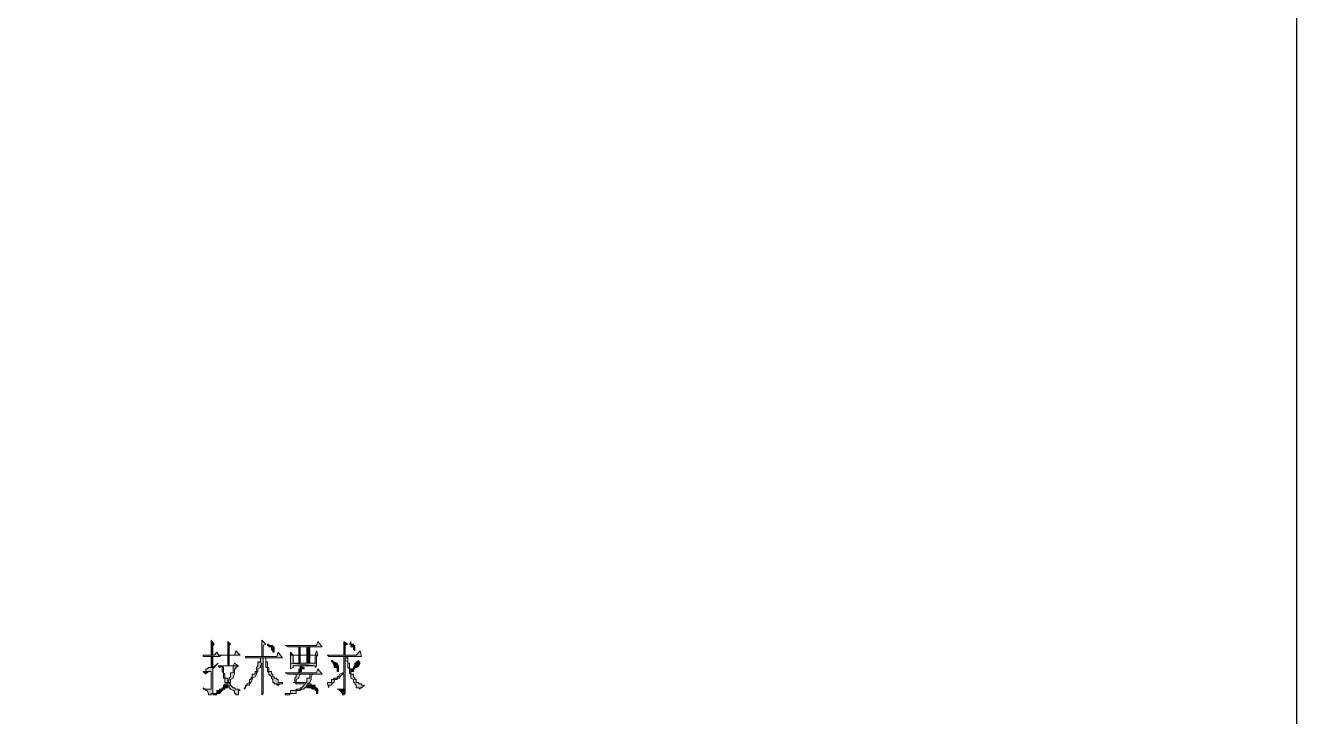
# Model space of a CAD drawing. Header units: millimetres. Extents: x 20 to 821, y 1 to 1134.
# Drawn here: x 653.8 to 821.2, y 622.8 to 713.8 of the extents above; entities that cross this region are included whole.
import ezdxf

# ---------------------------------------------------------------- set-up
doc = ezdxf.new("R2010")
doc.units = ezdxf.units.MM
doc.layers.add('1', color=7, linetype='Continuous')

msp = doc.modelspace()

# ---------------------------------------------------------------- hatches: boundary and pattern name
h = msp.add_hatch(color=0)
h.dxf.hatch_style = 2
h.paths.add_polyline_path([(678.24, 632.841732), (678.24, 630.861732), (678.42, 630.861732), (678.42, 632.121732), (678.6, 632.301732)])
h = msp.add_hatch(color=0)
h.dxf.hatch_style = 2
h.paths.add_polyline_path([(684.9, 632.841732), (684.9, 630.681732), (685.08, 630.681732), (685.08, 632.121732), (685.44, 632.301732)])
h = msp.add_hatch(color=0)
h.dxf.hatch_style = 2
h.paths.add_polyline_path([(678.96, 631.221732), (678.6, 630.861732), (677.16, 630.861732), (677.16, 630.681732), (679.32, 630.681732)])
h = msp.add_hatch(color=0)
h.dxf.hatch_style = 2
h.paths.add_polyline_path([(681.48, 631.401732), (681.3, 630.861732), (679.14, 630.861732), (679.32, 630.681732), (679.68, 630.861732), (682.02, 630.861732)])
h = msp.add_hatch(color=0)
h.dxf.hatch_style = 2
h.paths.add_polyline_path([(680.4, 632.661732), (680.4, 630.861732), (680.58, 630.861732), (680.58, 632.121732), (680.76, 632.301732)])
h = msp.add_hatch(color=0)
h.dxf.hatch_style = 2
h.paths.add_polyline_path([(687.06, 631.221732), (686.88, 630.681732), (682.74, 630.681732), (682.74, 630.501732), (687.6, 630.501732)])
h = msp.add_hatch(color=0)
h.dxf.hatch_style = 2
h.paths.add_polyline_path([(685.62, 632.301732), (685.62, 632.121732), (685.8, 632.121732), (685.8, 631.941732), (686.16, 631.941732), (686.16, 631.581732), (686.34, 631.401732), (686.34, 631.221732), (686.52, 631.221732), (686.52, 631.941732), (686.34, 631.941732), (686.34, 632.121732), (686.16, 632.121732), (685.8, 632.121732), (685.8, 632.301732)])
h = msp.add_hatch(color=0)
h.dxf.hatch_style = 2
h.paths.add_polyline_path([(692.28, 632.661732), (692.1, 632.121732), (687.96, 632.121732), (688.32, 631.941732), (692.82, 631.941732)])
h = msp.add_hatch(color=0)
h.dxf.hatch_style = 2
h.paths.add_polyline_path([(692.1, 631.401732), (691.92, 630.861732), (688.68, 630.861732), (688.68, 630.681732), (688.68, 629.781732), (691.92, 629.421732), (691.92, 629.241732), (692.1, 629.421732), (692.1, 629.781732), (689.04, 629.781732), (689.04, 630.861732), (689.76, 630.861732), (692.28, 630.861732)])
h = msp.add_hatch(color=0)
h.dxf.hatch_style = 2
h.paths.add_polyline_path([(688.68, 631.221732), (688.68, 630.861732), (689.94, 630.861732), (689.04, 630.861732)])
h = msp.add_hatch(color=0)
h.dxf.hatch_style = 2
h.paths.add_polyline_path([(689.76, 631.941732), (689.76, 630.861732), (689.04, 630.861732), (689.94, 630.861732), (689.94, 631.941732), (690.84, 631.941732)])
h = msp.add_hatch(color=0)
h.dxf.hatch_style = 2
h.paths.add_polyline_path([(691.2, 631.941732), (689.76, 631.941732), (690.84, 631.941732), (690.84, 630.861732), (691.2, 630.861732)])
h = msp.add_hatch(color=0)
h.dxf.hatch_style = 2
h.paths.add_polyline_path([(697.86, 631.401732), (697.32, 630.861732), (693.54, 630.861732), (693.72, 630.681732), (698.04, 630.681732)])
h = msp.add_hatch(color=0)
h.dxf.hatch_style = 2
h.paths.add_polyline_path([(695.7, 632.661732), (695.7, 630.861732), (695.88, 630.861732), (695.88, 632.121732), (696.24, 632.301732)])
h = msp.add_hatch(color=0)
h.dxf.hatch_style = 2
h.paths.add_polyline_path([(696.6, 632.661732), (696.42, 632.301732), (696.6, 632.301732), (696.6, 632.121732), (696.6, 631.941732), (696.96, 631.941732), (696.96, 631.581732), (697.14, 631.401732), (697.14, 632.121732), (696.96, 632.121732), (696.96, 632.301732), (696.6, 632.301732)])
h = msp.add_hatch(color=0)
h.dxf.hatch_style = 2
h.paths.add_polyline_path([(679.14, 629.781732), (678.42, 629.241732), (677.88, 629.241732), (677.7, 629.061732), (677.52, 629.061732), (677.52, 628.701732), (678.24, 628.701732), (678.24, 626.541732), (678.24, 626.361732), (677.88, 626.361732), (677.16, 626.361732), (677.52, 626.361732), (677.52, 626.181732), (677.7, 626.181732), (677.88, 625.821732), (677.88, 625.641732), (678.24, 625.641732), (678.24, 625.821732), (678.42, 625.821732), (678.42, 626.181732), (678.42, 629.061732)])
h = msp.add_hatch(color=0)
h.dxf.hatch_style = 2
h.paths.add_polyline_path([(678.24, 629.241732), (678.42, 629.241732), (678.42, 630.681732), (678.24, 630.681732)])
h = msp.add_hatch(color=0)
h.dxf.hatch_style = 2
h.paths.add_polyline_path([(681.3, 629.781732), (681.12, 629.421732), (679.14, 629.421732), (679.32, 629.241732), (679.68, 629.421732), (681.84, 629.421732)])
h = msp.add_hatch(color=0)
h.dxf.hatch_style = 2
h.paths.add_polyline_path([(680.4, 629.421732), (680.58, 629.421732), (680.58, 630.861732), (680.4, 630.861732)])
h = msp.add_hatch(color=0)
h.dxf.hatch_style = 2
h.paths.add_polyline_path([(684.36, 629.961732), (684.36, 629.421732), (684.18, 629.241732), (684.18, 628.701732), (684, 628.701732), (684, 628.341732), (683.64, 628.341732), (683.64, 627.981732), (683.46, 627.801732), (683.46, 627.621732), (683.28, 627.621732), (683.28, 627.261732), (682.92, 627.081732), (682.92, 626.901732), (682.74, 626.901732), (682.74, 626.541732), (682.56, 626.541732), (682.56, 626.361732), (682.74, 626.541732), (682.92, 626.901732), (683.28, 626.901732), (683.28, 627.081732), (683.46, 627.261732), (683.64, 627.621732), (683.64, 627.801732), (684, 627.981732), (684.18, 628.341732), (684.18, 628.521732), (684.36, 628.701732), (684.36, 629.061732), (684.72, 629.241732), (684.72, 629.421732), (684.9, 629.781732)])
h = msp.add_hatch(color=0)
h.dxf.hatch_style = 2
h.paths.add_polyline_path([(684.72, 630.501732), (684.72, 629.961732), (684.36, 629.961732), (684.9, 629.781732), (684.9, 626.181732), (684.9, 625.641732), (685.08, 625.821732), (685.08, 630.501732), (685.44, 630.501732)])
h = msp.add_hatch(color=0)
h.dxf.hatch_style = 2
h.paths.add_polyline_path([(685.44, 630.501732), (684.72, 630.501732), (685.44, 630.501732), (685.44, 629.241732), (685.62, 629.241732), (685.62, 628.701732), (685.8, 628.521732), (685.8, 628.341732), (686.16, 627.981732), (686.16, 627.801732), (686.34, 627.621732), (686.34, 627.261732), (686.52, 627.261732), (686.52, 627.081732), (687.6, 627.081732), (687.6, 627.261732), (687.06, 627.261732), (687.06, 627.621732), (686.88, 627.621732), (686.88, 627.801732), (686.52, 627.801732), (686.52, 627.981732), (686.34, 627.981732), (686.34, 628.341732), (686.16, 628.341732), (686.16, 628.521732), (686.16, 628.701732), (685.8, 628.701732), (685.8, 629.241732), (685.62, 629.241732), (685.62, 629.961732), (685.44, 629.961732)])
h = msp.add_hatch(color=0)
h.dxf.hatch_style = 2
h.paths.add_polyline_path([(688.68, 629.781732), (688.68, 629.061732), (689.04, 629.241732), (689.04, 629.421732), (691.92, 629.421732)])
h = msp.add_hatch(color=0)
h.dxf.hatch_style = 2
h.paths.add_polyline_path([(692.28, 630.861732), (691.92, 630.861732), (691.92, 629.781732), (689.04, 629.781732), (692.1, 629.781732), (692.1, 630.681732)])
h = msp.add_hatch(color=0)
h.dxf.hatch_style = 2
h.paths.add_polyline_path([(689.76, 630.861732), (689.76, 629.781732), (689.94, 629.781732), (689.94, 630.861732), (690.84, 630.861732)])
h = msp.add_hatch(color=0)
h.dxf.hatch_style = 2
h.paths.add_polyline_path([(691.2, 630.861732), (689.76, 630.861732), (690.84, 630.861732), (690.84, 629.781732), (689.94, 629.781732), (689.76, 629.781732), (691.2, 629.781732)])
h = msp.add_hatch(color=0)
h.dxf.hatch_style = 2
h.paths.add_polyline_path([(694.08, 630.141732), (694.08, 629.961732), (694.26, 629.961732), (694.26, 629.781732), (694.44, 629.421732), (694.44, 629.241732), (694.8, 629.241732), (694.8, 628.701732), (694.98, 628.701732), (694.98, 629.421732), (694.8, 629.781732), (694.44, 629.961732), (694.26, 629.961732), (694.26, 630.141732)])
h = msp.add_hatch(color=0)
h.dxf.hatch_style = 2
h.paths.add_polyline_path([(695.88, 630.681732), (695.7, 630.681732), (695.7, 628.521732), (695.52, 628.521732), (695.7, 628.341732), (695.7, 626.361732), (695.52, 626.361732), (695.88, 626.361732), (695.88, 626.541732), (695.88, 630.501732), (696.24, 630.501732), (696.24, 630.681732)])
h = msp.add_hatch(color=0)
h.dxf.hatch_style = 2
h.paths.add_polyline_path([(696.24, 630.501732), (695.88, 630.501732), (695.88, 630.141732), (696.24, 629.961732), (696.24, 629.241732), (696.42, 629.061732), (696.42, 628.521732), (696.6, 628.341732), (696.6, 627.801732), (696.96, 627.621732), (696.96, 627.261732), (697.14, 627.261732), (697.14, 627.081732), (697.32, 626.901732), (697.32, 626.541732), (697.68, 626.541732), (697.86, 626.361732), (697.86, 626.541732), (698.04, 626.541732), (698.4, 626.901732), (698.04, 626.901732), (698.04, 627.081732), (697.68, 627.081732), (697.68, 627.261732), (697.32, 627.261732), (697.32, 627.621732), (697.14, 627.621732), (697.14, 627.801732), (696.96, 627.981732), (696.96, 628.341732), (696.6, 628.341732), (696.6, 629.061732), (696.42, 629.061732), (696.42, 629.781732), (696.24, 629.781732)])
h = msp.add_hatch(color=0)
h.dxf.hatch_style = 2
h.paths.add_polyline_path([(697.68, 630.141732), (697.32, 629.961732), (697.32, 629.781732), (697.14, 629.781732), (697.14, 629.421732), (696.96, 629.241732), (696.96, 629.061732), (696.6, 629.061732), (696.6, 628.701732), (696.96, 628.701732), (696.96, 629.061732), (697.14, 629.061732), (697.14, 629.241732), (697.32, 629.241732), (697.68, 629.421732), (697.86, 629.781732)])
h = msp.add_hatch(color=0)
h.dxf.hatch_style = 2
h.paths.add_polyline_path([(677.52, 628.701732), (677.16, 628.701732), (677.52, 628.341732), (677.52, 628.521732), (677.7, 628.521732), (677.88, 628.701732), (678.24, 628.701732)])
h = msp.add_hatch(color=0)
h.dxf.hatch_style = 2
h.paths.add_polyline_path([(679.68, 629.421732), (679.68, 628.701732), (679.86, 628.521732), (679.86, 627.801732), (680.04, 627.801732), (680.04, 627.261732), (680.4, 627.261732), (680.4, 627.081732), (680.04, 627.081732), (680.04, 626.901732), (680.4, 626.901732), (680.58, 626.901732), (680.58, 626.541732), (680.76, 626.361732), (681.12, 626.181732), (681.3, 626.181732), (681.3, 625.821732), (681.48, 625.821732), (681.48, 625.641732), (681.84, 625.641732), (681.84, 625.821732), (681.84, 626.181732), (682.02, 626.181732), (681.84, 626.361732), (681.48, 626.361732), (681.3, 626.541732), (681.12, 626.541732), (680.76, 626.901732), (680.76, 627.081732), (680.58, 627.081732), (680.76, 627.261732), (680.4, 627.261732), (680.4, 627.621732), (680.4, 627.801732), (680.04, 627.801732), (680.04, 628.341732), (679.86, 628.521732), (679.86, 629.241732), (679.68, 629.421732), (681.12, 629.421732)])
h = msp.add_hatch(color=0)
h.dxf.hatch_style = 2
h.paths.add_polyline_path([(681.84, 629.421732), (679.68, 629.421732), (681.12, 629.421732), (681.12, 628.521732), (680.76, 628.521732), (680.76, 627.981732), (680.58, 627.801732), (680.58, 627.621732), (680.4, 627.261732), (680.76, 627.261732), (680.76, 627.621732), (681.12, 627.801732), (681.12, 627.981732), (681.3, 628.341732), (681.3, 628.521732), (681.3, 628.701732), (681.3, 629.061732), (681.48, 629.061732), (681.48, 629.241732)])
h = msp.add_hatch(color=0)
h.dxf.hatch_style = 2
h.paths.add_polyline_path([(692.28, 629.061732), (692.1, 628.521732), (687.96, 628.521732), (688.32, 628.341732), (692.82, 628.341732)])
h = msp.add_hatch(color=0)
h.dxf.hatch_style = 2
h.paths.add_polyline_path([(691.56, 628.341732), (689.4, 628.341732), (691.2, 628.341732), (691.2, 627.801732), (690.84, 627.801732), (690.84, 627.261732), (690.66, 627.261732), (690.66, 627.081732), (689.4, 627.081732), (690.48, 627.081732), (690.48, 626.901732), (690.12, 626.541732), (689.94, 626.541732), (689.94, 626.361732), (689.76, 626.361732), (689.4, 626.361732), (689.4, 626.181732), (688.68, 626.181732), (688.68, 625.821732), (687.96, 625.821732), (687.96, 625.641732), (688.5, 625.641732), (688.68, 625.821732), (689.4, 625.821732), (689.4, 626.181732), (689.94, 626.181732), (690.12, 626.361732), (690.48, 626.361732), (690.48, 626.541732), (690.66, 626.541732), (690.84, 626.901732), (691.56, 626.901732), (691.38, 626.901732), (691.38, 627.081732), (691.2, 627.081732), (690.84, 627.081732), (691.2, 627.261732), (691.38, 627.621732), (691.38, 627.981732)])
h = msp.add_hatch(color=0)
h.dxf.hatch_style = 2
h.paths.add_polyline_path([(689.4, 628.341732), (689.4, 627.981732), (689.22, 627.801732), (689.22, 627.261732), (689.04, 627.261732), (689.22, 627.261732), (689.4, 627.081732), (690.66, 627.081732), (690.66, 627.261732), (689.4, 627.261732), (689.4, 627.621732), (689.76, 627.801732), (689.76, 627.981732), (689.94, 628.341732), (691.2, 628.341732)])
h = msp.add_hatch(color=0)
h.dxf.hatch_style = 2
h.paths.add_polyline_path([(689.94, 629.421732), (689.94, 629.061732), (689.76, 629.061732), (689.76, 628.521732), (689.94, 628.521732), (689.94, 628.701732), (690.12, 628.701732), (690.12, 629.061732), (690.48, 629.061732), (690.48, 629.241732)])
h = msp.add_hatch(color=0)
h.dxf.hatch_style = 2
h.paths.add_polyline_path([(695.52, 628.521732), (695.16, 628.341732), (694.98, 627.981732), (694.8, 627.981732), (694.8, 627.801732), (694.44, 627.801732), (694.26, 627.621732), (694.08, 627.621732), (694.08, 627.261732), (693.54, 627.261732), (693.54, 627.081732), (693.72, 626.541732), (693.72, 626.901732), (694.08, 626.901732), (694.08, 627.081732), (694.26, 627.081732), (694.26, 627.261732), (694.44, 627.261732), (694.44, 627.621732), (694.8, 627.621732), (694.8, 627.801732), (694.98, 627.801732), (695.16, 627.801732), (695.16, 627.981732), (695.52, 628.341732), (695.7, 628.341732)])
h = msp.add_hatch(color=0)
h.dxf.hatch_style = 2
h.paths.add_polyline_path([(677.16, 626.541732), (677.16, 626.361732), (677.88, 626.361732), (677.52, 626.361732)])
h = msp.add_hatch(color=0)
h.dxf.hatch_style = 2
h.paths.add_polyline_path([(680.04, 626.901732), (679.86, 626.901732), (679.86, 626.541732), (679.68, 626.541732), (679.68, 626.361732), (679.32, 626.361732), (679.32, 626.181732), (678.96, 626.181732), (678.96, 625.821732), (678.6, 625.821732), (678.42, 625.641732), (678.96, 625.641732), (678.96, 625.821732), (679.32, 625.821732), (679.68, 626.181732), (679.86, 626.361732), (680.04, 626.361732), (680.04, 626.541732), (680.4, 626.541732), (680.4, 626.901732)])
h = msp.add_hatch(color=0)
h.dxf.hatch_style = 2
h.paths.add_polyline_path([(686.52, 627.081732), (686.88, 627.081732), (686.88, 626.901732), (687.06, 626.901732), (687.24, 627.081732), (687.6, 627.081732)])
h = msp.add_hatch(color=0)
h.dxf.hatch_style = 2
h.paths.add_polyline_path([(691.56, 626.901732), (690.84, 626.901732), (690.84, 626.541732), (691.38, 626.541732), (691.56, 626.361732), (691.92, 626.361732), (691.92, 626.181732), (692.1, 626.181732), (692.1, 625.821732), (692.28, 625.821732), (692.28, 626.181732), (692.28, 626.361732), (692.1, 626.541732), (691.92, 626.541732), (691.92, 626.901732)])
h = msp.add_hatch(color=0)
h.dxf.hatch_style = 2
h.paths.add_polyline_path([(694.8, 626.361732), (694.98, 626.361732), (695.16, 626.181732), (695.52, 625.821732), (695.52, 625.641732), (695.7, 625.641732), (695.88, 625.821732), (695.88, 626.361732), (695.52, 626.361732)])

# ---------------------------------------------------------------- linework, layer by layer
at = {"layer": '1', "color": 0, "lineweight": 25}
msp.add_lwpolyline([(20.16, 1133.601732), (821.16, 1133.601732), (821.16, 0.501732), (20.16, 0.501732), (20.16, 1133.601732)], dxfattribs=at)
at = {"layer": '1', "color": 0, "lineweight": 5}
for points in [[(678.24, 632.841732), (678.24, 630.861732), (678.42, 630.861732), (678.42, 632.121732), (678.6, 632.301732), (678.24, 632.841732)], [(684.9, 632.841732), (684.9, 630.681732), (685.08, 630.681732), (685.08, 632.121732), (685.44, 632.301732), (684.9, 632.841732)], [(678.96, 631.221732), (678.6, 630.861732), (677.16, 630.861732), (677.16, 630.681732), (679.32, 630.681732), (678.96, 631.221732)], [(681.48, 631.401732), (681.3, 630.861732), (679.14, 630.861732), (679.32, 630.681732), (679.68, 630.861732), (682.02, 630.861732), (681.48, 631.401732)], [(680.4, 632.661732), (680.4, 630.861732), (680.58, 630.861732), (680.58, 632.121732), (680.76, 632.301732), (680.4, 632.661732)], [(687.06, 631.221732), (686.88, 630.681732), (682.74, 630.681732), (682.74, 630.501732), (687.6, 630.501732), (687.06, 631.221732)], [(685.62, 632.301732), (685.62, 632.121732), (685.8, 632.121732), (685.8, 631.941732), (686.16, 631.941732), (686.16, 631.581732), (686.34, 631.401732), (686.34, 631.221732), (686.52, 631.221732), (686.52, 631.941732), (686.34, 631.941732), (686.34, 632.121732), (686.16, 632.121732), (685.8, 632.121732), (685.8, 632.301732), (685.62, 632.301732)], [(692.28, 632.661732), (692.1, 632.121732), (687.96, 632.121732), (688.32, 631.941732), (692.82, 631.941732), (692.28, 632.661732)], [(692.1, 631.401732), (691.92, 630.861732), (688.68, 630.861732), (688.68, 630.681732), (688.68, 629.781732), (691.92, 629.421732), (691.92, 629.241732), (692.1, 629.421732), (692.1, 629.781732), (689.04, 629.781732), (689.04, 630.861732), (689.76, 630.861732), (692.28, 630.861732), (692.1, 631.401732)], [(688.68, 631.221732), (688.68, 630.861732), (689.94, 630.861732), (689.04, 630.861732), (688.68, 631.221732)], [(689.76, 631.941732), (689.76, 630.861732), (689.04, 630.861732), (689.94, 630.861732), (689.94, 631.941732), (690.84, 631.941732), (689.76, 631.941732)], [(691.2, 631.941732), (689.76, 631.941732), (690.84, 631.941732), (690.84, 630.861732), (691.2, 630.861732), (691.2, 631.941732)], [(697.86, 631.401732), (697.32, 630.861732), (693.54, 630.861732), (693.72, 630.681732), (698.04, 630.681732), (697.86, 631.401732)], [(695.7, 632.661732), (695.7, 630.861732), (695.88, 630.861732), (695.88, 632.121732), (696.24, 632.301732), (695.7, 632.661732)], [(696.6, 632.661732), (696.42, 632.301732), (696.6, 632.301732), (696.6, 632.121732), (696.6, 631.941732), (696.96, 631.941732), (696.96, 631.581732), (697.14, 631.401732), (697.14, 632.121732), (696.96, 632.121732), (696.96, 632.301732), (696.6, 632.301732), (696.6, 632.661732)], [(679.14, 629.781732), (678.42, 629.241732), (677.88, 629.241732), (677.7, 629.061732), (677.52, 629.061732), (677.52, 628.701732), (678.24, 628.701732), (678.24, 626.541732), (678.24, 626.361732), (677.88, 626.361732), (677.16, 626.361732), (677.52, 626.361732), (677.52, 626.181732), (677.7, 626.181732), (677.88, 625.821732), (677.88, 625.641732), (678.24, 625.641732), (678.24, 625.821732), (678.42, 625.821732), (678.42, 626.181732), (678.42, 626.181732), (678.42, 629.061732), (679.14, 629.781732)], [(678.24, 629.241732), (678.42, 629.241732), (678.42, 630.681732), (678.24, 630.681732), (678.24, 629.241732)], [(681.3, 629.781732), (681.12, 629.421732), (679.14, 629.421732), (679.32, 629.241732), (679.68, 629.421732), (681.84, 629.421732), (681.3, 629.781732)], [(680.4, 629.421732), (680.58, 629.421732), (680.58, 630.861732), (680.4, 630.861732), (680.4, 629.421732)], [(684.36, 629.961732), (684.36, 629.421732), (684.18, 629.241732), (684.18, 628.701732), (684, 628.701732), (684, 628.341732), (683.64, 628.341732), (683.64, 627.981732), (683.46, 627.801732), (683.46, 627.621732), (683.28, 627.621732), (683.28, 627.261732), (682.92, 627.081732), (682.92, 626.901732), (682.74, 626.901732), (682.74, 626.541732), (682.56, 626.541732), (682.56, 626.361732), (682.74, 626.541732), (682.92, 626.901732), (683.28, 626.901732), (683.28, 627.081732), (683.46, 627.261732), (683.64, 627.621732), (683.64, 627.801732), (684, 627.981732), (684.18, 628.341732), (684.18, 628.521732), (684.36, 628.701732), (684.36, 629.061732), (684.72, 629.241732), (684.72, 629.421732), (684.9, 629.781732), (684.36, 629.961732)], [(684.72, 630.501732), (684.72, 629.961732), (684.36, 629.961732), (684.9, 629.781732), (684.9, 626.181732), (684.9, 626.181732), (684.9, 625.641732), (685.08, 625.821732), (685.08, 630.501732), (685.44, 630.501732), (684.72, 630.501732)], [(685.44, 630.501732), (684.72, 630.501732), (685.44, 630.501732), (685.44, 629.241732), (685.62, 629.241732), (685.62, 628.701732), (685.8, 628.521732), (685.8, 628.341732), (686.16, 627.981732), (686.16, 627.801732), (686.34, 627.621732), (686.34, 627.261732), (686.52, 627.261732), (686.52, 627.081732), (687.6, 627.081732), (687.6, 627.261732), (687.06, 627.261732), (687.06, 627.621732), (686.88, 627.621732), (686.88, 627.801732), (686.52, 627.801732), (686.52, 627.981732), (686.34, 627.981732), (686.34, 628.341732), (686.16, 628.341732), (686.16, 628.521732), (686.16, 628.701732), (685.8, 628.701732), (685.8, 629.241732), (685.62, 629.241732), (685.62, 629.961732), (685.44, 629.961732), (685.44, 630.501732)], [(688.68, 629.781732), (688.68, 629.061732), (689.04, 629.241732), (689.04, 629.421732), (691.92, 629.421732), (688.68, 629.781732)], [(692.28, 630.861732), (691.92, 630.861732), (691.92, 629.781732), (689.04, 629.781732), (692.1, 629.781732), (692.1, 630.681732), (692.28, 630.861732)], [(689.76, 630.861732), (689.76, 629.781732), (689.94, 629.781732), (689.94, 630.861732), (690.84, 630.861732), (689.76, 630.861732)], [(691.2, 630.861732), (689.76, 630.861732), (690.84, 630.861732), (690.84, 629.781732), (689.94, 629.781732), (689.76, 629.781732), (691.2, 629.781732), (691.2, 630.861732)], [(694.08, 630.141732), (694.08, 629.961732), (694.26, 629.961732), (694.26, 629.781732), (694.44, 629.421732), (694.44, 629.241732), (694.8, 629.241732), (694.8, 628.701732), (694.98, 628.701732), (694.98, 629.421732), (694.8, 629.781732), (694.44, 629.961732), (694.44, 629.961732), (694.26, 629.961732), (694.26, 630.141732), (694.08, 630.141732)], [(695.88, 630.681732), (695.7, 630.681732), (695.7, 628.521732), (695.52, 628.521732), (695.7, 628.341732), (695.7, 626.361732), (695.52, 626.361732), (695.88, 626.361732), (695.88, 626.541732), (695.88, 630.501732), (696.24, 630.501732), (696.24, 630.681732), (695.88, 630.681732)], [(696.24, 630.501732), (695.88, 630.501732), (695.88, 630.141732), (696.24, 629.961732), (696.24, 629.241732), (696.42, 629.061732), (696.42, 628.521732), (696.6, 628.341732), (696.6, 627.801732), (696.96, 627.621732), (696.96, 627.261732), (697.14, 627.261732), (697.14, 627.081732), (697.32, 626.901732), (697.32, 626.901732), (697.32, 626.541732), (697.68, 626.541732), (697.86, 626.361732), (697.86, 626.541732), (698.04, 626.541732), (698.4, 626.901732), (698.04, 626.901732), (698.04, 627.081732), (697.68, 627.081732), (697.68, 627.261732), (697.32, 627.261732), (697.32, 627.621732), (697.14, 627.621732), (697.14, 627.801732), (696.96, 627.981732), (696.96, 628.341732), (696.6, 628.341732), (696.6, 629.061732), (696.42, 629.061732), (696.42, 629.781732), (696.24, 629.781732), (696.24, 630.501732)], [(697.68, 630.141732), (697.32, 629.961732), (697.32, 629.781732), (697.14, 629.781732), (697.14, 629.421732), (696.96, 629.241732), (696.96, 629.061732), (696.6, 629.061732), (696.6, 628.701732), (696.96, 628.701732), (696.96, 629.061732), (697.14, 629.061732), (697.14, 629.241732), (697.32, 629.241732), (697.68, 629.421732), (697.86, 629.781732), (697.68, 630.141732)], [(677.52, 628.701732), (677.16, 628.701732), (677.52, 628.341732), (677.52, 628.521732), (677.7, 628.521732), (677.88, 628.701732), (678.24, 628.701732), (677.52, 628.701732)], [(679.68, 629.421732), (679.68, 628.701732), (679.86, 628.521732), (679.86, 627.801732), (680.04, 627.801732), (680.04, 627.261732), (680.4, 627.261732), (680.4, 627.081732), (680.04, 627.081732), (680.04, 626.901732), (680.4, 626.901732), (680.58, 626.901732), (680.58, 626.541732), (680.76, 626.361732), (681.12, 626.181732), (681.12, 626.181732), (681.3, 626.181732), (681.3, 625.821732), (681.48, 625.821732), (681.48, 625.641732), (681.84, 625.641732), (681.84, 625.821732), (681.84, 626.181732), (682.02, 626.181732), (681.84, 626.361732), (681.48, 626.361732), (681.3, 626.541732), (681.12, 626.541732), (680.76, 626.901732), (680.76, 627.081732), (680.58, 627.081732), (680.76, 627.261732), (680.4, 627.261732), (680.4, 627.621732), (680.4, 627.801732), (680.04, 627.801732), (680.04, 628.341732), (679.86, 628.521732), (679.86, 629.241732), (679.68, 629.421732), (681.12, 629.421732), (679.68, 629.421732)], [(681.84, 629.421732), (679.68, 629.421732), (681.12, 629.421732), (681.12, 628.521732), (680.76, 628.521732), (680.76, 627.981732), (680.58, 627.801732), (680.58, 627.621732), (680.4, 627.261732), (680.76, 627.261732), (680.76, 627.621732), (681.12, 627.801732), (681.12, 627.981732), (681.3, 628.341732), (681.3, 628.521732), (681.3, 628.701732), (681.3, 629.061732), (681.48, 629.061732), (681.48, 629.241732), (681.84, 629.421732)], [(692.28, 629.061732), (692.1, 628.521732), (687.96, 628.521732), (688.32, 628.341732), (692.82, 628.341732), (692.28, 629.061732)], [(691.56, 628.341732), (689.4, 628.341732), (691.2, 628.341732), (691.2, 627.801732), (690.84, 627.801732), (690.84, 627.261732), (690.66, 627.261732), (690.66, 627.081732), (689.4, 627.081732), (690.48, 627.081732), (690.48, 626.901732), (690.12, 626.541732), (689.94, 626.541732), (689.94, 626.361732), (689.76, 626.361732), (689.4, 626.361732), (689.4, 626.181732), (688.68, 626.181732), (688.68, 625.821732), (687.96, 625.821732), (687.96, 625.641732), (688.5, 625.641732), (688.68, 625.821732), (689.4, 625.821732), (689.4, 626.181732), (689.94, 626.181732), (690.12, 626.361732), (690.48, 626.361732), (690.48, 626.541732), (690.66, 626.541732), (690.84, 626.901732), (691.56, 626.901732), (691.38, 626.901732), (691.38, 627.081732), (691.2, 627.081732), (690.84, 627.081732), (691.2, 627.261732), (691.38, 627.621732), (691.38, 627.981732), (691.56, 628.341732)], [(689.4, 628.341732), (689.4, 627.981732), (689.22, 627.801732), (689.22, 627.261732), (689.04, 627.261732), (689.22, 627.261732), (689.4, 627.081732), (690.66, 627.081732), (690.66, 627.261732), (689.4, 627.261732), (689.4, 627.621732), (689.76, 627.801732), (689.76, 627.981732), (689.94, 628.341732), (691.2, 628.341732), (689.4, 628.341732)], [(689.94, 629.421732), (689.94, 629.061732), (689.76, 629.061732), (689.76, 628.521732), (689.94, 628.521732), (689.94, 628.701732), (690.12, 628.701732), (690.12, 629.061732), (690.48, 629.061732), (690.48, 629.241732), (689.94, 629.421732)], [(695.52, 628.521732), (695.16, 628.341732), (694.98, 627.981732), (694.8, 627.981732), (694.8, 627.801732), (694.44, 627.801732), (694.26, 627.621732), (694.08, 627.621732), (694.08, 627.261732), (693.54, 627.261732), (693.54, 627.081732), (693.72, 626.541732), (693.72, 626.901732), (694.08, 626.901732), (694.08, 627.081732), (694.26, 627.081732), (694.26, 627.261732), (694.44, 627.261732), (694.44, 627.621732), (694.8, 627.621732), (694.8, 627.801732), (694.98, 627.801732), (695.16, 627.801732), (695.16, 627.981732), (695.52, 628.341732), (695.7, 628.341732), (695.52, 628.521732)], [(677.16, 626.541732), (677.16, 626.361732), (677.88, 626.361732), (677.52, 626.361732), (677.16, 626.541732)], [(680.04, 626.901732), (679.86, 626.901732), (679.86, 626.541732), (679.68, 626.541732), (679.68, 626.361732), (679.32, 626.361732), (679.32, 626.181732), (678.96, 626.181732), (678.96, 625.821732), (678.6, 625.821732), (678.42, 625.641732), (678.96, 625.641732), (678.96, 625.821732), (679.32, 625.821732), (679.68, 626.181732), (679.68, 626.181732), (679.86, 626.361732), (680.04, 626.361732), (680.04, 626.541732), (680.4, 626.541732), (680.4, 626.901732), (680.04, 626.901732)], [(686.52, 627.081732), (686.88, 627.081732), (686.88, 626.901732), (687.06, 626.901732), (687.24, 627.081732), (687.6, 627.081732), (686.52, 627.081732)], [(691.56, 626.901732), (690.84, 626.901732), (690.84, 626.541732), (691.38, 626.541732), (691.56, 626.361732), (691.92, 626.361732), (691.92, 626.181732), (692.1, 626.181732), (692.1, 625.821732), (692.28, 625.821732), (692.28, 626.181732), (692.28, 626.361732), (692.1, 626.541732), (691.92, 626.541732), (691.92, 626.901732), (691.92, 626.901732), (691.56, 626.901732)], [(694.8, 626.361732), (694.98, 626.361732), (695.16, 626.181732), (695.52, 625.821732), (695.52, 625.641732), (695.7, 625.641732), (695.88, 625.821732), (695.88, 626.361732), (695.52, 626.361732), (694.8, 626.361732)]]:
    msp.add_lwpolyline(points, dxfattribs=at)

doc.saveas('drawing.dxf')
